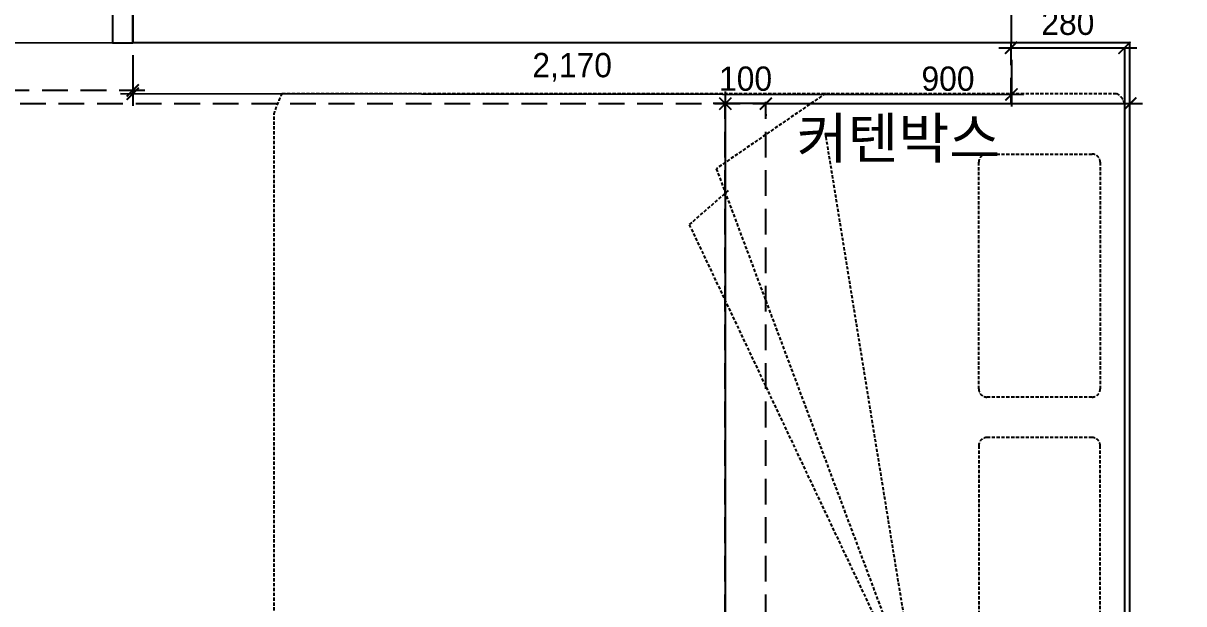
# Model space of a CAD drawing. Header units: millimetres. Extents: x -551172 to 232469, y -3435 to 261611.
# Drawn here: x 71970 to 74836, y 109170 to 110604 of the extents above; entities that cross this region are included whole.
import ezdxf

# ---------------------------------------------------------------- set-up
doc = ezdxf.new("R2010")
doc.units = ezdxf.units.MM
doc.header["$LTSCALE"] = 10
doc.header["$PDMODE"] = 3
doc.linetypes.add('DH-HID2', pattern=[1.2, 0.8, -0.4])
doc.linetypes.add('HIDDEN', pattern=[9.525, 6.35, -3.175])
doc.layers.get('DEFPOINTS').update_dxf_attribs({"color": 248})
for name, color, linetype in [('06-FUR', 6, 'Continuous'), ('C-FIN', 5, 'Continuous'), ('C-HAT', 251, 'Continuous'), ('F-FIN', 5, 'Continuous'), ('F-PAT', 250, 'Continuous'), ('FU-FURM', 251, 'DH-HID2'), ('도면층2', 2, 'Continuous'), ('도면층4', 4, 'Continuous')]:
    doc.layers.add(name, color=color, linetype=linetype)
doc.styles.add('HY 울릉도 L', font='')
doc.styles.add('코레일둥고', font='Korail_Round_Gothic_Medium.ttf')
doc.styles.get('HY 울릉도 L').set_extended_font_data('HY울릉도L')
doc.linetypes.add('ZIGZAG', pattern='A,0.0001,-0.2,[131,ltypeshp.shx,S=0.2,R=0,X=-0.2,Y=0],-0.4,[131,ltypeshp.shx,S=0.2,R=180,X=0.2,Y=0],-0.2', length=0.8001)
doc.dimstyles.new('30', dxfattribs={"dimscale": 30, "dimtxt": 2, "dimasz": 1, "dimexe": 1, "dimexo": 1, "dimgap": 1, "dimtad": 1, "dimdec": 0, "dimrnd": 0.05, "dimdsep": 46, "dimlunit": 6, "dimtxsty": 'HY 울릉도 L', "dimblk": 'ARCHTICK', "dimcen": 2.5, "dimdle": 1, "dimclrd": 133, "dimclre": 133, "dimclrt": 30, "dimadec": 0, "dimazin": 0, "dimtfac": 1, "dimtdec": 0, "dimtix": 1, "dimtmove": 2, "dimatfit": 3, "dimldrblk": 'ARCHTICK', "dimfxl": 1, "dimlwd": -1, "dimlwe": -1, "dimarcsym": 0})

# ---------------------------------------------------------------- blocks, each defined once
blk = doc.blocks.new('_ArchTick')
at = {"color": 0, "linetype": 'ByBlock', "const_width": 0.15}
blk.add_lwpolyline([(-0.5, -0.5), (0.5, 0.5)], dxfattribs=at)
blk = doc.blocks.new('*D1116')
at = {"layer": '06-FUR', "color": 133, "transparency": 16777216}
for p, q in [((74379.4, 110543.3), (74719.4, 110543.3)), ((74689.4, 110525.3), (74689.4, 110513.3))]:
    blk.add_line(p, q, dxfattribs=at)
at = {"layer": 'DEFPOINTS', "color": 0, "transparency": 16777216}
for p in [(74689.4, 110555.3), (74409.4, 110543.3), (74689.4, 110543.3)]:
    blk.add_point(p, dxfattribs=at)
at = {"layer": '06-FUR', "color": 133, "transparency": 16777216, "xscale": 30, "yscale": 30, "zscale": 30, "rotation": 180}
blk.add_blockref('_ArchTick', (74409.4, 110543.3), dxfattribs=at)
at = {"layer": '06-FUR', "color": 133, "transparency": 16777216, "xscale": 30, "yscale": 30, "zscale": 30}
blk.add_blockref('_ArchTick', (74689.4, 110543.3), dxfattribs=at)
at = {"layer": '06-FUR', "color": 30, "transparency": 16777216, "insert": (74549.4, 110604.6), "char_height": 60, "attachment_point": 5, "style": 'HY 울릉도 L'}
blk.add_mtext('280', dxfattribs=at)
blk = doc.blocks.new('*D1236')
at = {"layer": 'DEFPOINTS', "color": 0, "linetype": 'HIDDEN', "transparency": 16777216}
for p in [(72240.7, 110555.3), (71390.7, 110553.4), (71390.7, 110438.1)]:
    blk.add_point(p, dxfattribs=at)
at = {"layer": 'F-PAT', "color": 133, "linetype": 'HIDDEN', "transparency": 16777216}
for p, q in [((72240.7, 110525.3), (72240.7, 110408.1)), ((71390.7, 110523.4), (71390.7, 110408.1)), ((72270.7, 110438.1), (71360.7, 110438.1))]:
    blk.add_line(p, q, dxfattribs=at)
at = {"layer": 'F-PAT', "color": 133, "linetype": 'HIDDEN', "transparency": 16777216, "xscale": 30, "yscale": 30, "zscale": 30, "rotation": 180}
blk.add_blockref('_ArchTick', (71390.7, 110438.1), dxfattribs=at)
at = {"layer": 'F-PAT', "color": 133, "linetype": 'HIDDEN', "transparency": 16777216, "xscale": 30, "yscale": 30, "zscale": 30}
blk.add_blockref('_ArchTick', (72240.7, 110438.1), dxfattribs=at)
at = {"layer": 'F-PAT', "color": 30, "linetype": 'HIDDEN', "transparency": 16777216, "insert": (71815.7, 110499.4), "char_height": 60, "attachment_point": 5, "style": 'HY 울릉도 L'}
blk.add_mtext('850', dxfattribs=at)
blk = doc.blocks.new('*D1237')
at = {"layer": '06-FUR', "color": 133, "transparency": 16777216}
for p, q in [((72240.7, 110515.3), (72240.6, 110400)), ((74410.4, 110513.3), (74410.2, 110398)), ((72210.6, 110430), (74440.3, 110428))]:
    blk.add_line(p, q, dxfattribs=at)
at = {"layer": 'DEFPOINTS', "color": 0, "transparency": 16777216}
for p in [(72240.7, 110545.3), (74410.4, 110543.3), (74410.3, 110428)]:
    blk.add_point(p, dxfattribs=at)
at = {"layer": '06-FUR', "color": 133, "transparency": 16777216, "xscale": 30, "yscale": 30, "zscale": 30}
for p, rotation in [((72240.6, 110430), 179.9471852905689), ((74410.3, 110428), 359.9471852905688)]:
    blk.add_blockref('_ArchTick', p, dxfattribs=dict(at, rotation=rotation))
at = {"layer": '06-FUR', "color": 30, "transparency": 16777216, "insert": (73325.5, 110494.9), "char_height": 60, "attachment_point": 5, "rotation": 359.9472, "style": 'HY 울릉도 L'}
blk.add_mtext('2,170', dxfattribs=at)
blk = doc.blocks.new('*D1320')
at = {"layer": '06-FUR', "color": 133, "transparency": 16777216}
blk.add_line((73703.7, 110435.3), (73703.7, 106975.3), dxfattribs=at)
at = {"layer": 'DEFPOINTS', "color": 0, "transparency": 16777216}
for p in [(73703.7, 110405.3), (73703.7, 107005.3), (73703.7, 107005.3)]:
    blk.add_point(p, dxfattribs=at)
at = {"layer": '06-FUR', "color": 133, "transparency": 16777216, "xscale": 30, "yscale": 30, "zscale": 30}
for p, rotation in [((73703.7, 110405.3), 90), ((73703.7, 107005.3), 270)]:
    blk.add_blockref('_ArchTick', p, dxfattribs=dict(at, rotation=rotation))
at = {"layer": '06-FUR', "color": 30, "transparency": 16777216, "insert": (73637.7, 108705.3), "char_height": 60, "attachment_point": 5, "rotation": 90, "style": 'HY 울릉도 L'}
blk.add_mtext('3,400', dxfattribs=at)
blk = doc.blocks.new('*D1321')
at = {"layer": '06-FUR', "color": 133, "transparency": 16777216}
for p, q in [((73703.7, 110405.3), (73673.7, 110405.3)), ((73803.7, 110405.3), (73703.7, 110405.3)), ((73803.7, 110405.3), (73833.7, 110405.3)), ((73703.7, 110379.4), (73703.7, 110375.3)), ((73803.7, 110379.4), (73803.7, 110375.3))]:
    blk.add_line(p, q, dxfattribs=at)
at = {"layer": 'DEFPOINTS', "color": 0, "transparency": 16777216}
for p in [(73703.7, 110409.4), (73703.7, 110405.3), (73803.7, 110409.4)]:
    blk.add_point(p, dxfattribs=at)
at = {"layer": '06-FUR', "color": 133, "transparency": 16777216, "xscale": 30, "yscale": 30, "zscale": 30}
blk.add_blockref('_ArchTick', (73703.7, 110405.3), dxfattribs=at)
at = {"layer": '06-FUR', "color": 133, "transparency": 16777216, "xscale": 30, "yscale": 30, "zscale": 30, "rotation": 180}
blk.add_blockref('_ArchTick', (73803.7, 110405.3), dxfattribs=at)
at = {"layer": '06-FUR', "color": 30, "transparency": 16777216, "insert": (73753.7, 110466.6), "char_height": 60, "attachment_point": 5, "style": 'HY 울릉도 L'}
blk.add_mtext('100', dxfattribs=at)
blk = doc.blocks.new('*D1322')
at = {"layer": '06-FUR', "color": 133, "transparency": 16777216}
blk.add_line((73773.7, 110405.3), (74733.4, 110405.3), dxfattribs=at)
at = {"layer": 'DEFPOINTS', "color": 0, "transparency": 16777216}
for p in [(73803.7, 110405.3), (74703.4, 110405.3), (74703.4, 110405.3)]:
    blk.add_point(p, dxfattribs=at)
at = {"layer": '06-FUR', "color": 133, "transparency": 16777216, "xscale": 30, "yscale": 30, "zscale": 30, "rotation": 180}
blk.add_blockref('_ArchTick', (73803.7, 110405.3), dxfattribs=at)
at = {"layer": '06-FUR', "color": 133, "transparency": 16777216, "xscale": 30, "yscale": 30, "zscale": 30}
blk.add_blockref('_ArchTick', (74703.4, 110405.3), dxfattribs=at)
at = {"layer": '06-FUR', "color": 30, "transparency": 16777216, "insert": (74253.5, 110466.6), "char_height": 60, "attachment_point": 5, "style": 'HY 울릉도 L'}
blk.add_mtext('900', dxfattribs=at)

msp = doc.modelspace()

# ---------------------------------------------------------------- linework, layer by layer
at = {"layer": '06-FUR', "color": 1, "linetype": 'ZIGZAG', "ltscale": 100}
msp.add_circle((77280, 106770), 15680, dxfattribs=at)
at = {"layer": 'C-FIN'}
msp.add_line((74391.4, 110543.3), (74689.4, 110543.3), dxfattribs=at)
at = {"layer": 'F-FIN'}
msp.add_line((74689.4, 110543.3), (74689.4, 107005.3), dxfattribs=at)
at = {"layer": 'F-PAT', "color": 8, "linetype": 'HIDDEN'}
for p, q in [((74409.4, 110405.3), (74409.4, 110555.3)), ((71390.7, 110405.3), (74409.4, 110405.3)), ((73703.7, 107034.1), (73703.7, 110409.4)), ((73803.7, 107034.1), (73803.7, 110409.4))]:
    msp.add_line(p, q, dxfattribs=at)
at = {"layer": 'FU-FURM'}
for p, q in [((73951.4, 110430.6), (73681.4, 110244.6)), ((74182.8, 108905.6), (73951.4, 110330.6)), ((73681.4, 110244.6), (74182.8, 108905.6)), ((73615.4, 110106.6), (73711.4, 110190.6)), ((74182.8, 108905.6), (73615.4, 110106.6))]:
    msp.add_line(p, q, dxfattribs=at)
for points in [[(72589.4, 108865.3), (72589.4, 110382, -0.034141), (72609.4, 110430.6), (74669.4, 110430.6, -0.218769), (74689.4, 110405.3), (74689.4, 108845.3, -0.111477), (74669.4, 108830.6), (72609.4, 108830.6, -0.126594)], [(74329.4, 109700.6), (74329.4, 110260.6, -0.414214), (74349.4, 110280.6), (74609.4, 110280.6, -0.414214), (74629.4, 110260.6), (74629.4, 109700.6, -0.414214), (74609.4, 109680.6), (74349.4, 109680.6, -0.414214)], [(74329.4, 109560.6), (74329.4, 109000.6, 0.414214), (74349.4, 108980.6), (74609.4, 108980.6, 0.414214), (74629.4, 109000.6), (74629.4, 109560.6, 0.414214), (74609.4, 109580.6), (74349.4, 109580.6, 0.414214)]]:
    msp.add_lwpolyline(points, format="xyb", close=True, dxfattribs=at)
at = {"layer": '도면층2'}
for p, q in [((72240.7, 110755.3), (72240.7, 110555.3)), ((74409.4, 110755.3), (74409.4, 110555.3)), ((74701.4, 110555.3), (74409.4, 110555.3)), ((74701.4, 110555.3), (74701.4, 107005.3))]:
    msp.add_line(p, q, dxfattribs=at)
at = {"layer": '도면층4'}
for p, q in [((72240.7, 110555.3), (72240.7, 110755.3)), ((74409.4, 110755.3), (74409.4, 110555.3)), ((72190.7, 110555.3), (71391.4, 110553.3)), ((74409.4, 110555.3), (72240.7, 110555.3))]:
    msp.add_line(p, q, dxfattribs=at)
msp.add_lwpolyline([(72190.7, 110555.3), (72240.7, 110555.3), (72240.7, 110755.3), (72190.7, 110755.3)], close=True, dxfattribs=at)

# ---------------------------------------------------------------- texts
at = {"layer": 'C-HAT', "style": '코레일둥고'}
msp.add_text('커텐박스', height=100, dxfattribs=at).set_placement((73880, 110270))

# ---------------------------------------------------------------- dimensions: what is measured, and where the dimension line sits
at = {"layer": '06-FUR'}
for base, p1, p2, picture, middle in [((74689.4, 110543.3), (74409.4, 110543.3), (74689.4, 110555.3), '*D1116', (74549.4, 110604.6)), ((73703.7, 110405.3), (73803.7, 110409.4), (73703.7, 110409.4), '*D1321', (73753.7, 110466.6)), ((74703.4, 110405.3), (73803.7, 110405.3), (74703.4, 110405.3), '*D1322', (74253.5, 110466.6))]:
    dim = msp.add_linear_dim(base=base, p1=p1, p2=p2, dimstyle='30', override={"dimfxl": 1.25}, dxfattribs=at)
    dim.commit()
    dim.dimension.update_dxf_attribs({"geometry": picture, "text_midpoint": middle})
for p1, p2, distance, picture, middle in [((72240.7, 110545.3), (74410.4, 110543.3), -115.3, '*D1237', (73325.5, 110494.9)), ((73703.7, 110405.3), (73703.7, 107005.3), 0, '*D1320', (73637.7, 108705.3))]:
    dim = msp.add_aligned_dim(p1=p1, p2=p2, distance=distance, dimstyle='30', override={"dimfxl": 1.25}, dxfattribs=at)
    dim.commit()
    dim.dimension.update_dxf_attribs({"geometry": picture, "text_midpoint": middle})
at = {"layer": 'F-PAT', "color": 8, "linetype": 'HIDDEN'}
dim = msp.add_linear_dim(base=(71390.7, 110438.1), p1=(72240.7, 110555.3), p2=(71390.7, 110553.4), dimstyle='30', override={"dimfxl": 1.25}, dxfattribs=at)
dim.commit()
dim.dimension.update_dxf_attribs({"geometry": '*D1236', "text_midpoint": (71815.7, 110499.4)})

doc.saveas('drawing.dxf')
